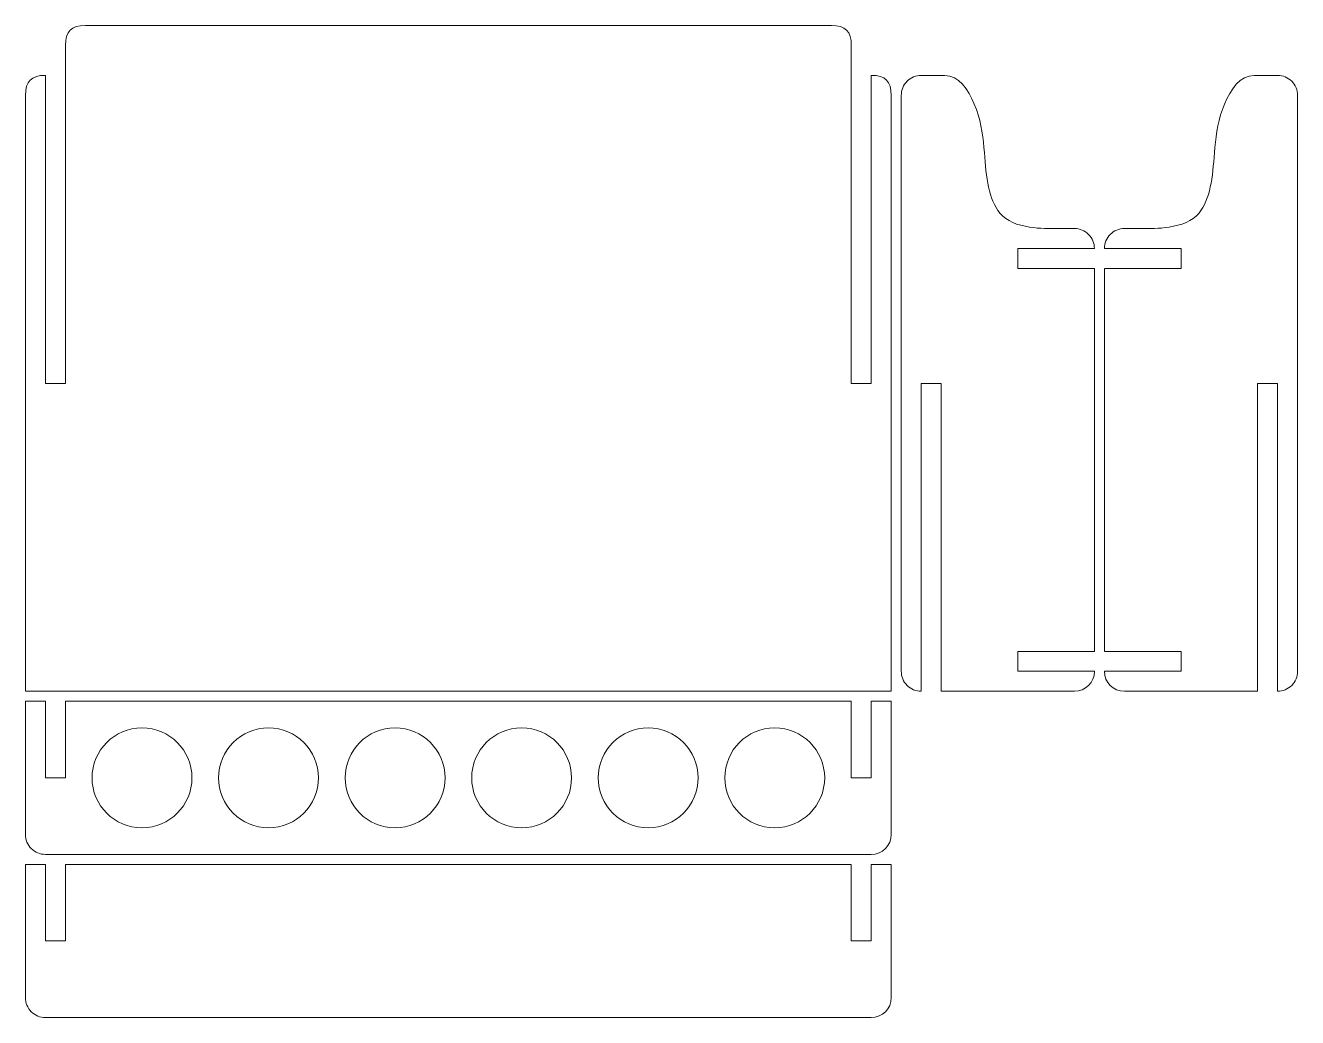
# Model space of a CAD drawing. Header units: millimetres. Extents: x -191 to 191, y -149 to 149.
import ezdxf

# ---------------------------------------------------------------- set-up
doc = ezdxf.new("R2010")
doc.units = ezdxf.units.MM
doc.header["$MEASUREMENT"] = 0
doc.layers.add('Layer 1', color=7, linetype='Continuous')

msp = doc.modelspace()

# ---------------------------------------------------------------- linework, layer by layer
at = {"layer": 'Layer 1', "color": 250, "lineweight": 20}
for points, knots in [([(69, -51), (69, -51), (69, 128), (69, 128), (69, 128), (69, 132.2383), (67.2069, 134), (63, 134), (63, 134), (63, 134), (63, 41.5), (63, 41.5), (63, 41.5), (63, 41.5), (57, 41.5), (57, 41.5), (57, 41.5), (57, 41.5), (57, 143), (57, 143), (57, 143), (57, 147.2383), (55.2069, 149), (51, 149), (51, 149), (51, 149), (-173, 149), (-173, 149), (-173, 149), (-177.2383, 149), (-179, 147.2069), (-179, 143), (-179, 143), (-179, 143), (-179, 41.5), (-179, 41.5), (-179, 41.5), (-179, 41.5), (-185, 41.5), (-185, 41.5), (-185, 41.5), (-185, 41.5), (-185, 134), (-185, 134), (-185, 134), (-189.2383, 134), (-191, 132.2069), (-191, 128), (-191, 128), (-191, 128), (-191, -51), (-191, -51), (-191, -51), (-191, -51), (69, -51), (69, -51)], [0, 0, 0, 0, 0.06666667, 0.06666667, 0.06666667, 0.06666667, 0.13333333, 0.13333333, 0.13333333, 0.13333333, 0.2, 0.2, 0.2, 0.2, 0.26666667, 0.26666667, 0.26666667, 0.26666667, 0.33333333, 0.33333333, 0.33333333, 0.33333333, 0.4, 0.4, 0.4, 0.4, 0.46666667, 0.46666667, 0.46666667, 0.46666667, 0.53333333, 0.53333333, 0.53333333, 0.53333333, 0.6, 0.6, 0.6, 0.6, 0.66666667, 0.66666667, 0.66666667, 0.66666667, 0.73333333, 0.73333333, 0.73333333, 0.73333333, 0.8, 0.8, 0.8, 0.8, 0.86666667, 0.86666667, 0.86666667, 0.86666667, 1, 1, 1, 1]), ([(84, 41.5), (84, 41.5), (84, -51), (84, -51), (84, -51), (84, -51), (124, -51), (124, -51), (124, -51), (127.3137, -51), (130, -48.3137), (130, -45), (130, -45), (130, -45), (107, -45), (107, -45), (107, -45), (107, -45), (107, -39), (107, -39), (107, -39), (107, -39), (130, -39), (130, -39), (130, -39), (130, -39), (130, 76), (130, 76), (130, 76), (130, 76), (107, 76), (107, 76), (107, 76), (107, 76), (107, 82), (107, 82), (107, 82), (107, 82), (130, 82), (130, 82), (130, 82), (130, 83.5913), (129.3679, 85.1174), (128.2426, 86.2426), (128.2426, 86.2426), (127.1174, 87.3679), (125.5913, 88), (124, 88), (124, 88), (124, 88), (118.769, 88), (118.769, 88), (118.769, 88), (114.8005, 88), (112.8892, 87.9865), (109.2412, 88.6623), (109.2412, 88.6623), (105.5932, 89.3382), (102.6118, 91.0299), (101.0241, 93.3676), (101.0241, 93.3676), (97.8489, 98.0428), (97.4404, 104.4783), (96.8354, 112.3017), (96.8354, 112.3017), (96.4952, 116.6894), (95.7194, 121.0425), (93.9303, 125.3717), (93.9303, 125.3717), (92.1412, 129.7009), (89.2611, 134), (85, 134), (85, 134), (85, 134), (78, 134), (78, 134), (78, 134), (76.4087, 134), (74.8826, 133.3679), (73.7574, 132.2426), (73.7574, 132.2426), (72.6321, 131.1174), (72, 129.5913), (72, 128), (72, 128), (72, 128), (72, -45), (72, -45), (72, -45), (72, -46.5913), (72.6321, -48.1174), (73.7574, -49.2426), (73.7574, -49.2426), (74.8826, -50.3679), (76.4087, -51), (78, -51), (78, -51), (78, -51), (78, 41.5), (78, 41.5), (78, 41.5), (78, 41.5), (84, 41.5), (84, 41.5)], [0, 0, 0, 0, 0.03703704, 0.03703704, 0.03703704, 0.03703704, 0.07407407, 0.07407407, 0.07407407, 0.07407407, 0.11111111, 0.11111111, 0.11111111, 0.11111111, 0.14814815, 0.14814815, 0.14814815, 0.14814815, 0.18518519, 0.18518519, 0.18518519, 0.18518519, 0.22222222, 0.22222222, 0.22222222, 0.22222222, 0.25925926, 0.25925926, 0.25925926, 0.25925926, 0.2962963, 0.2962963, 0.2962963, 0.2962963, 0.33333333, 0.33333333, 0.33333333, 0.33333333, 0.37037037, 0.37037037, 0.37037037, 0.37037037, 0.40740741, 0.40740741, 0.40740741, 0.40740741, 0.44444444, 0.44444444, 0.44444444, 0.44444444, 0.48148148, 0.48148148, 0.48148148, 0.48148148, 0.51851852, 0.51851852, 0.51851852, 0.51851852, 0.55555556, 0.55555556, 0.55555556, 0.55555556, 0.59259259, 0.59259259, 0.59259259, 0.59259259, 0.62962963, 0.62962963, 0.62962963, 0.62962963, 0.66666667, 0.66666667, 0.66666667, 0.66666667, 0.7037037, 0.7037037, 0.7037037, 0.7037037, 0.74074074, 0.74074074, 0.74074074, 0.74074074, 0.77777778, 0.77777778, 0.77777778, 0.77777778, 0.81481481, 0.81481481, 0.81481481, 0.81481481, 0.85185185, 0.85185185, 0.85185185, 0.85185185, 0.88888889, 0.88888889, 0.88888889, 0.88888889, 0.92592593, 0.92592593, 0.92592593, 0.92592593, 1, 1, 1, 1]), ([(179, 41.5), (179, 41.5), (179, -51), (179, -51), (179, -51), (179, -51), (139, -51), (139, -51), (139, -51), (135.6863, -51), (133, -48.3137), (133, -45), (133, -45), (133, -45), (156, -45), (156, -45), (156, -45), (156, -45), (156, -39), (156, -39), (156, -39), (156, -39), (133, -39), (133, -39), (133, -39), (133, -39), (133, 76), (133, 76), (133, 76), (133, 76), (156, 76), (156, 76), (156, 76), (156, 76), (156, 82), (156, 82), (156, 82), (156, 82), (133, 82), (133, 82), (133, 82), (133, 83.5913), (133.6321, 85.1174), (134.7574, 86.2426), (134.7574, 86.2426), (135.8826, 87.3679), (137.4087, 88), (139, 88), (139, 88), (139, 88), (144.231, 88), (144.231, 88), (144.231, 88), (148.1995, 88), (150.1108, 87.9865), (153.7588, 88.6623), (153.7588, 88.6623), (157.4068, 89.3382), (160.3882, 91.0299), (161.9759, 93.3676), (161.9759, 93.3676), (165.1511, 98.0428), (165.5596, 104.4783), (166.1646, 112.3017), (166.1646, 112.3017), (166.5048, 116.6894), (167.2806, 121.0425), (169.0697, 125.3717), (169.0697, 125.3717), (170.8588, 129.7009), (173.7389, 134), (178, 134), (178, 134), (178, 134), (185, 134), (185, 134), (185, 134), (186.5913, 134), (188.1174, 133.3679), (189.2426, 132.2426), (189.2426, 132.2426), (190.3679, 131.1174), (191, 129.5913), (191, 128), (191, 128), (191, 128), (191, -45), (191, -45), (191, -45), (191, -46.5913), (190.3679, -48.1174), (189.2426, -49.2426), (189.2426, -49.2426), (188.1174, -50.3679), (186.5913, -51), (185, -51), (185, -51), (185, -51), (185, 41.5), (185, 41.5), (185, 41.5), (185, 41.5), (179, 41.5), (179, 41.5)], [0, 0, 0, 0, 0.03703704, 0.03703704, 0.03703704, 0.03703704, 0.07407407, 0.07407407, 0.07407407, 0.07407407, 0.11111111, 0.11111111, 0.11111111, 0.11111111, 0.14814815, 0.14814815, 0.14814815, 0.14814815, 0.18518519, 0.18518519, 0.18518519, 0.18518519, 0.22222222, 0.22222222, 0.22222222, 0.22222222, 0.25925926, 0.25925926, 0.25925926, 0.25925926, 0.2962963, 0.2962963, 0.2962963, 0.2962963, 0.33333333, 0.33333333, 0.33333333, 0.33333333, 0.37037037, 0.37037037, 0.37037037, 0.37037037, 0.40740741, 0.40740741, 0.40740741, 0.40740741, 0.44444444, 0.44444444, 0.44444444, 0.44444444, 0.48148148, 0.48148148, 0.48148148, 0.48148148, 0.51851852, 0.51851852, 0.51851852, 0.51851852, 0.55555556, 0.55555556, 0.55555556, 0.55555556, 0.59259259, 0.59259259, 0.59259259, 0.59259259, 0.62962963, 0.62962963, 0.62962963, 0.62962963, 0.66666667, 0.66666667, 0.66666667, 0.66666667, 0.7037037, 0.7037037, 0.7037037, 0.7037037, 0.74074074, 0.74074074, 0.74074074, 0.74074074, 0.77777778, 0.77777778, 0.77777778, 0.77777778, 0.81481481, 0.81481481, 0.81481481, 0.81481481, 0.85185185, 0.85185185, 0.85185185, 0.85185185, 0.88888889, 0.88888889, 0.88888889, 0.88888889, 0.92592593, 0.92592593, 0.92592593, 0.92592593, 1, 1, 1, 1]), ([(57, -54), (57, -54), (-179, -54), (-179, -54), (-179, -54), (-179, -54), (-179, -77), (-179, -77), (-179, -77), (-179, -77), (-185, -77), (-185, -77), (-185, -77), (-185, -77), (-185, -54), (-185, -54), (-185, -54), (-185, -54), (-191, -54), (-191, -54), (-191, -54), (-191, -54), (-191, -94), (-191, -94), (-191, -94), (-191, -95.5913), (-190.3679, -97.1174), (-189.2426, -98.2426), (-189.2426, -98.2426), (-188.1174, -99.3679), (-186.5913, -100), (-185, -100), (-185, -100), (-185, -100), (63, -100), (63, -100), (63, -100), (66.3137, -100), (69, -97.3137), (69, -94), (69, -94), (69, -94), (69, -54), (69, -54), (69, -54), (69, -54), (63, -54), (63, -54), (63, -54), (63, -54), (63, -77), (63, -77), (63, -77), (63, -77), (57, -77), (57, -77), (57, -77), (57, -77), (57, -54), (57, -54)], [0, 0, 0, 0, 0.0625, 0.0625, 0.0625, 0.0625, 0.125, 0.125, 0.125, 0.125, 0.1875, 0.1875, 0.1875, 0.1875, 0.25, 0.25, 0.25, 0.25, 0.3125, 0.3125, 0.3125, 0.3125, 0.375, 0.375, 0.375, 0.375, 0.4375, 0.4375, 0.4375, 0.4375, 0.5, 0.5, 0.5, 0.5, 0.5625, 0.5625, 0.5625, 0.5625, 0.625, 0.625, 0.625, 0.625, 0.6875, 0.6875, 0.6875, 0.6875, 0.75, 0.75, 0.75, 0.75, 0.8125, 0.8125, 0.8125, 0.8125, 0.875, 0.875, 0.875, 0.875, 1, 1, 1, 1]), ([(-156, -62), (-147.7157, -62), (-141, -68.7157), (-141, -77.0001), (-141, -77.0001), (-141, -85.2843), (-147.7158, -92), (-156.0001, -92), (-156.0001, -92), (-164.2843, -92), (-171, -85.2842), (-171, -77), (-171, -77), (-171, -68.7157), (-164.2842, -62), (-156, -62)], [0, 0, 0, 0, 0.2, 0.2, 0.2, 0.2, 0.4, 0.4, 0.4, 0.4, 0.6, 0.6, 0.6, 0.6, 1, 1, 1, 1]), ([(-118, -62), (-109.7157, -62), (-103, -68.7157), (-103, -77.0001), (-103, -77.0001), (-103, -85.2843), (-109.7158, -92), (-118.0001, -92), (-118.0001, -92), (-126.2843, -92), (-133, -85.2842), (-133, -77), (-133, -77), (-133, -68.7157), (-126.2842, -62), (-118, -62)], [0, 0, 0, 0, 0.2, 0.2, 0.2, 0.2, 0.4, 0.4, 0.4, 0.4, 0.6, 0.6, 0.6, 0.6, 1, 1, 1, 1]), ([(-65, -77.0001), (-65, -85.2843), (-71.7158, -92), (-80.0001, -92), (-80.0001, -92), (-88.2843, -92), (-95, -85.2842), (-95, -77), (-95, -77), (-95, -68.7157), (-88.2842, -62), (-80, -62), (-80, -62), (-71.7157, -62), (-65, -68.7157), (-65, -77.0001)], [0, 0, 0, 0, 0.2, 0.2, 0.2, 0.2, 0.4, 0.4, 0.4, 0.4, 0.6, 0.6, 0.6, 0.6, 1, 1, 1, 1]), ([(-27, -77.0001), (-27, -85.2843), (-33.7158, -92), (-42.0001, -92), (-42.0001, -92), (-50.2843, -92), (-57, -85.2842), (-57, -77), (-57, -77), (-57, -68.7157), (-50.2842, -62), (-42, -62), (-42, -62), (-33.7157, -62), (-27, -68.7157), (-27, -77.0001)], [0, 0, 0, 0, 0.2, 0.2, 0.2, 0.2, 0.4, 0.4, 0.4, 0.4, 0.6, 0.6, 0.6, 0.6, 1, 1, 1, 1]), ([(11, -77.0001), (11, -85.2843), (4.2842, -92), (-4.0001, -92), (-4.0001, -92), (-12.2843, -92), (-19, -85.2842), (-19, -77), (-19, -77), (-19, -68.7157), (-12.2842, -62), (-4, -62), (-4, -62), (4.2843, -62), (11, -68.7157), (11, -77.0001)], [0, 0, 0, 0, 0.2, 0.2, 0.2, 0.2, 0.4, 0.4, 0.4, 0.4, 0.6, 0.6, 0.6, 0.6, 1, 1, 1, 1]), ([(33.9999, -92), (25.7157, -92), (19, -85.2842), (19, -77), (19, -77), (19, -68.7157), (25.7158, -62), (34, -62), (34, -62), (42.2843, -62), (49, -68.7157), (49, -77.0001), (49, -77.0001), (49, -85.2843), (42.2842, -92), (33.9999, -92)], [0, 0, 0, 0, 0.2, 0.2, 0.2, 0.2, 0.4, 0.4, 0.4, 0.4, 0.6, 0.6, 0.6, 0.6, 1, 1, 1, 1]), ([(57, -103), (57, -103), (-179, -103), (-179, -103), (-179, -103), (-179, -103), (-179, -126), (-179, -126), (-179, -126), (-179, -126), (-185, -126), (-185, -126), (-185, -126), (-185, -126), (-185, -103), (-185, -103), (-185, -103), (-185, -103), (-191, -103), (-191, -103), (-191, -103), (-191, -103), (-191, -143), (-191, -143), (-191, -143), (-191, -144.5913), (-190.3679, -146.1174), (-189.2426, -147.2426), (-189.2426, -147.2426), (-188.1174, -148.3679), (-186.5913, -149), (-185, -149), (-185, -149), (-185, -149), (63, -149), (63, -149), (63, -149), (66.3137, -149), (69, -146.3137), (69, -143), (69, -143), (69, -143), (69, -103), (69, -103), (69, -103), (69, -103), (63, -103), (63, -103), (63, -103), (63, -103), (63, -126), (63, -126), (63, -126), (63, -126), (57, -126), (57, -126), (57, -126), (57, -126), (57, -103), (57, -103)], [0, 0, 0, 0, 0.0625, 0.0625, 0.0625, 0.0625, 0.125, 0.125, 0.125, 0.125, 0.1875, 0.1875, 0.1875, 0.1875, 0.25, 0.25, 0.25, 0.25, 0.3125, 0.3125, 0.3125, 0.3125, 0.375, 0.375, 0.375, 0.375, 0.4375, 0.4375, 0.4375, 0.4375, 0.5, 0.5, 0.5, 0.5, 0.5625, 0.5625, 0.5625, 0.5625, 0.625, 0.625, 0.625, 0.625, 0.6875, 0.6875, 0.6875, 0.6875, 0.75, 0.75, 0.75, 0.75, 0.8125, 0.8125, 0.8125, 0.8125, 0.875, 0.875, 0.875, 0.875, 1, 1, 1, 1])]:
    msp.add_open_spline(points, degree=3, knots=knots, dxfattribs=at)

doc.saveas('drawing.dxf')
